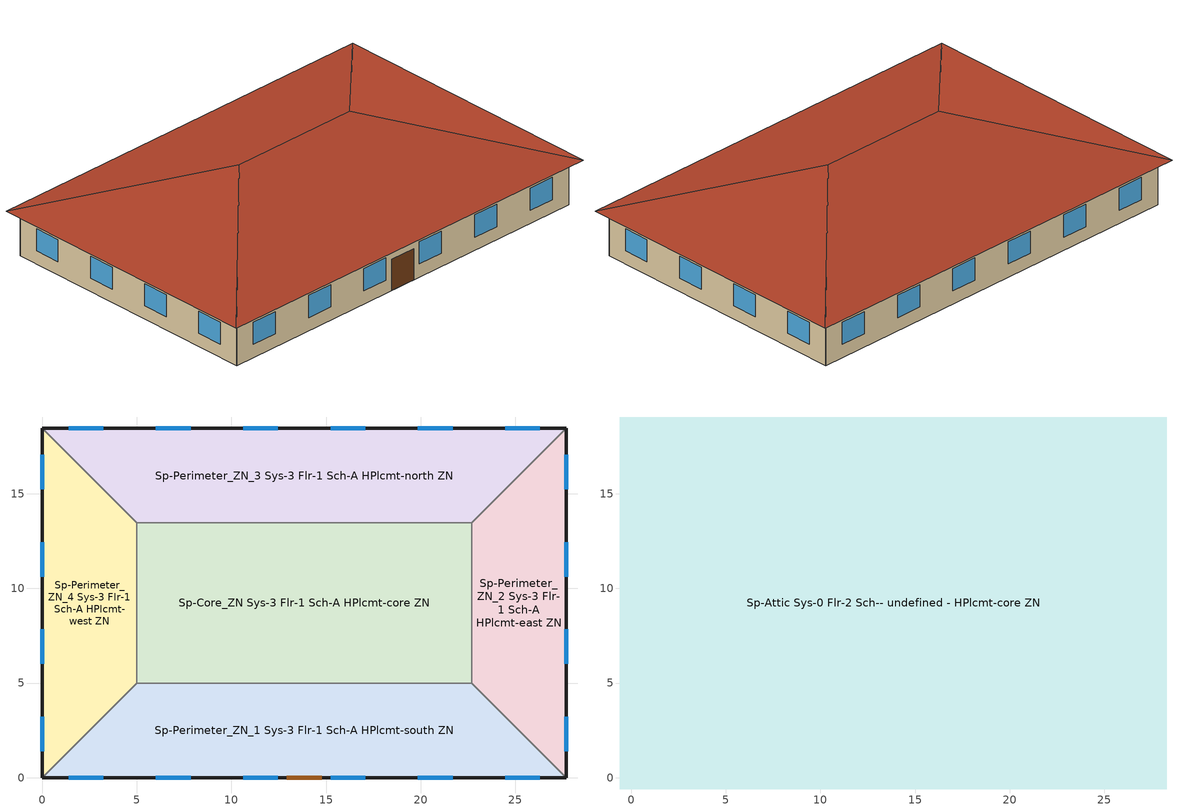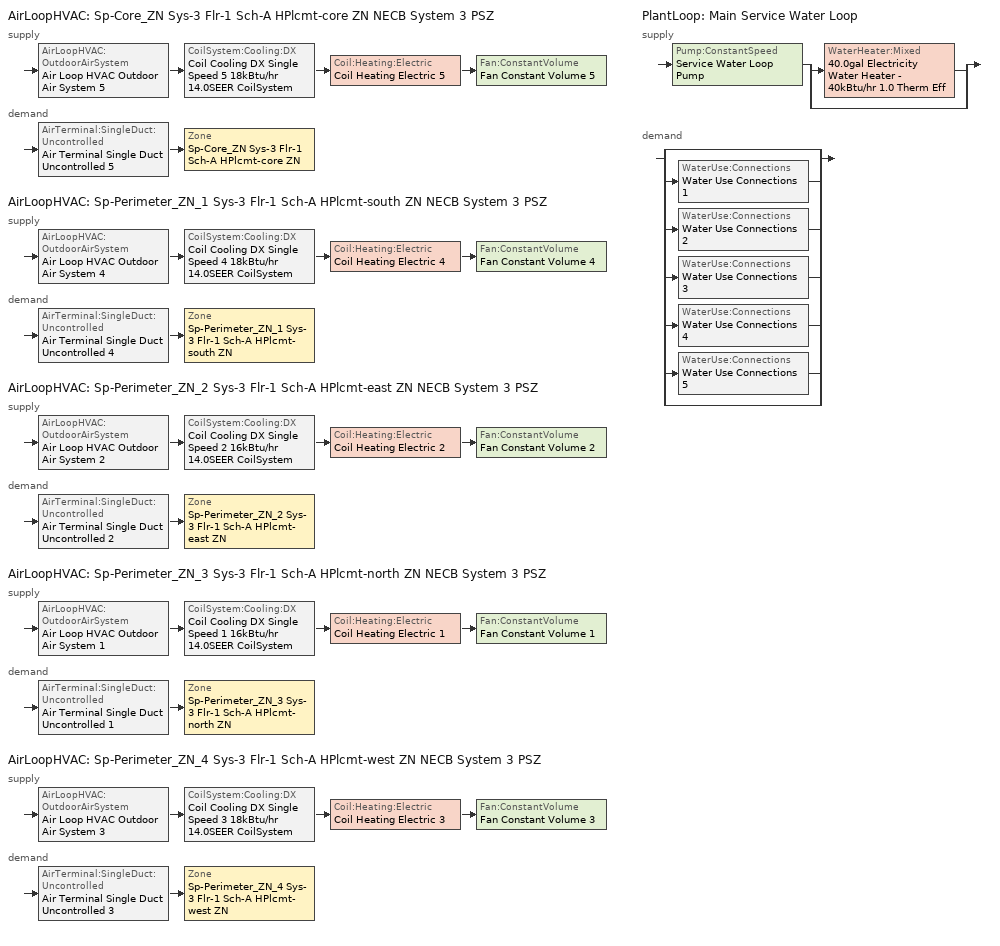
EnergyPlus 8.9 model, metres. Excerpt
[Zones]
Sp-Core_ZN Sys-3 Flr-1 Sch-A HPlcmt-core ZN
 floor ground (Customized opaque construction {b9534c75-83a2-49ba-a1ec-045d4c51790d} to conductance of 0.757): 22.69,13.46 22.69,5 5,5 5,13.46 z0
 wall to Sp-Perimeter_ZN_2 Sys-3 Flr-1 Sch-A HPlcmt-east ZN (Typical Interior Wall): 22.69,5 22.69,13.46 z0:3.05
 wall to Sp-Perimeter_ZN_3 Sys-3 Flr-1 Sch-A HPlcmt-north ZN (Typical Interior Wall): 22.69,13.46 5,13.46 z0:3.05
 wall to Sp-Perimeter_ZN_1 Sys-3 Flr-1 Sch-A HPlcmt-south ZN (Typical Interior Wall): 5,5 22.69,5 z0:3.05
 wall to Sp-Perimeter_ZN_4 Sys-3 Flr-1 Sch-A HPlcmt-west ZN (Typical Interior Wall): 5,13.46 5,5 z0:3.05
Sp-Perimeter_ZN_1 Sys-3 Flr-1 Sch-A HPlcmt-south ZN
 floor ground (Customized opaque construction {b9534c75-83a2-49ba-a1ec-045d4c51790d} to conductance of 0.757): 22.69,5 27.69,0 0,0 5,5 z0
 wall outside (Customized opaque construction {e63dbbe2-f168-462e-b5af-534409a8dc6b} to conductance of 0.247): 0,0 27.69,0 z0:3.05
 wall to Sp-Perimeter_ZN_2 Sys-3 Flr-1 Sch-A HPlcmt-east ZN (Typical Interior Wall): 27.69,0 22.69,5 z0:3.05
 wall to Sp-Perimeter_ZN_4 Sys-3 Flr-1 Sch-A HPlcmt-west ZN (Typical Interior Wall): 5,5 0,0 z0:3.05
 window (Customized Fenestration: cond=0.220 tvis=0.220 tsol=0.232): 1.39,0 3.22,0 / 6.01,0 7.84,0 / 10.62,0 12.45,0 / 15.24,0 17.07,0 / 19.85,0 21.68,0 / 24.47,0 26.3,0 z0.9:2.42
 door (Customized opaque construction {848cd32a-0283-4472-9a07-831ede6c30bd} to conductance of 2.2): 12.93,0 14.76,0 z0:2.13
Sp-Perimeter_ZN_2 Sys-3 Flr-1 Sch-A HPlcmt-east ZN
 floor ground (Customized opaque construction {b9534c75-83a2-49ba-a1ec-045d4c51790d} to conductance of 0.757): 27.69,18.46 27.69,0 22.69,5 22.69,13.46 z0
 wall outside (Customized opaque construction {e63dbbe2-f168-462e-b5af-534409a8dc6b} to conductance of 0.247): 27.69,0 27.69,18.46 z0:3.05
 wall to Sp-Perimeter_ZN_3 Sys-3 Flr-1 Sch-A HPlcmt-north ZN (Typical Interior Wall): 27.69,18.46 22.69,13.46 z0:3.05
 window (Customized Fenestration: cond=0.220 tvis=0.220 tsol=0.232): 27.69,1.39 27.69,3.22 / 27.69,6.01 27.69,7.84 / 27.69,10.62 27.69,12.45 / 27.69,15.24 27.69,17.07 z0.9:2.42
Sp-Perimeter_ZN_3 Sys-3 Flr-1 Sch-A HPlcmt-north ZN
 floor ground (Customized opaque construction {b9534c75-83a2-49ba-a1ec-045d4c51790d} to conductance of 0.757): 27.69,18.46 22.69,13.46 5,13.46 0,18.46 z0
 wall outside (Customized opaque construction {e63dbbe2-f168-462e-b5af-534409a8dc6b} to conductance of 0.247): 27.69,18.46 0,18.46 z0:3.05
 wall to Sp-Perimeter_ZN_4 Sys-3 Flr-1 Sch-A HPlcmt-west ZN (Typical Interior Wall): 0,18.46 5,13.46 z0:3.05
 window (Customized Fenestration: cond=0.220 tvis=0.220 tsol=0.232): 26.3,18.46 24.47,18.46 / 21.68,18.46 19.85,18.46 / 17.07,18.46 15.24,18.46 / 12.45,18.46 10.62,18.46 / 7.84,18.46 6.01,18.46 / 3.22,18.46 1.39,18.46 z0.9:2.42
Sp-Perimeter_ZN_4 Sys-3 Flr-1 Sch-A HPlcmt-west ZN
 floor ground (Customized opaque construction {b9534c75-83a2-49ba-a1ec-045d4c51790d} to conductance of 0.757): 0,18.46 5,13.46 5,5 0,0 z0
 wall outside (Customized opaque construction {e63dbbe2-f168-462e-b5af-534409a8dc6b} to conductance of 0.247): 0,18.46 0,0 z0:3.05
 window (Customized Fenestration: cond=0.220 tvis=0.220 tsol=0.232): 0,17.07 0,15.24 / 0,12.45 0,10.62 / 0,7.84 0,6.01 / 0,3.22 0,1.39 z0.9:2.42
Sp-Attic Sys-0 Flr-2 Sch-- undefined - HPlcmt-core ZN
 floor outside (Customized opaque construction {05d74124-0039-4e4f-9fc7-7fa83a556a7b} to conductance of 0.183): 28.29,19.06 28.29,-0.6 27.69,0 27.69,18.46 z3.05; 28.29,19.06 27.69,18.46 0,18.46 -0.6,19.06 z3.05; 27.69,0 28.29,-0.6 -0.6,-0.6 0,0 z3.05; -0.6,19.06 0,18.46 0,0 -0.6,-0.6 z3.05
 floor to Sp-Core_ZN Sys-3 Flr-1 Sch-A HPlcmt-core ZN (Typical Interior Floor): 22.69,13.46 22.69,5 5,5 5,13.46 z3.05
 floor to Sp-Perimeter_ZN_2 Sys-3 Flr-1 Sch-A HPlcmt-east ZN (Typical Interior Floor): 27.69,18.46 27.69,0 22.69,5 22.69,13.46 z3.05
 floor to Sp-Perimeter_ZN_3 Sys-3 Flr-1 Sch-A HPlcmt-north ZN (Typical Interior Floor): 27.69,18.46 22.69,13.46 5,13.46 0,18.46 z3.05
 floor to Sp-Perimeter_ZN_1 Sys-3 Flr-1 Sch-A HPlcmt-south ZN (Typical Interior Floor): 22.69,5 27.69,0 0,0 5,5 z3.05
 floor to Sp-Perimeter_ZN_4 Sys-3 Flr-1 Sch-A HPlcmt-west ZN (Typical Interior Floor): 0,18.46 5,13.46 5,5 0,0 z3.05
 roof outside (Customized opaque construction {7982f504-0ead-4e2c-9eda-db4f43ed334e} to conductance of 0.183): 18.46,9.23,6.33 28.29,-0.6,3.05 28.29,19.06,3.05; 18.46,9.23,6.33 28.29,19.06,3.05 -0.6,19.06,3.05 9.23,9.23,6.33; 9.23,9.23,6.33 -0.6,-0.6,3.05 28.29,-0.6,3.05 18.46,9.23,6.33; 9.23,9.23,6.33 -0.6,19.06,3.05 -0.6,-0.6,3.05
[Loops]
AirLoopHVAC 'Sp-Core_ZN Sys-3 Flr-1 Sch-A HPlcmt-core ZN NECB System 3 PSZ'
 supply: AirLoopHVAC:OutdoorAirSystem 'Air Loop HVAC Outdoor Air System 5' > CoilSystem:Cooling:DX 'Coil Cooling DX Single Speed 5 18kBtu/hr 14.0SEER CoilSystem' > Coil:Heating:Electric 'Coil Heating Electric 5' > Fan:ConstantVolume 'Fan Constant Volume 5'
 demand: AirTerminal:SingleDuct:Uncontrolled 'Air Terminal Single Duct Uncontrolled 5' > Zone 'Sp-Core_ZN Sys-3 Flr-1 Sch-A HPlcmt-core ZN'
AirLoopHVAC 'Sp-Perimeter_ZN_1 Sys-3 Flr-1 Sch-A HPlcmt-south ZN NECB System 3 PSZ'
 supply: AirLoopHVAC:OutdoorAirSystem 'Air Loop HVAC Outdoor Air System 4' > CoilSystem:Cooling:DX 'Coil Cooling DX Single Speed 4 18kBtu/hr 14.0SEER CoilSystem' > Coil:Heating:Electric 'Coil Heating Electric 4' > Fan:ConstantVolume 'Fan Constant Volume 4'
 demand: AirTerminal:SingleDuct:Uncontrolled 'Air Terminal Single Duct Uncontrolled 4' > Zone 'Sp-Perimeter_ZN_1 Sys-3 Flr-1 Sch-A HPlcmt-south ZN'
AirLoopHVAC 'Sp-Perimeter_ZN_2 Sys-3 Flr-1 Sch-A HPlcmt-east ZN NECB System 3 PSZ'
 supply: AirLoopHVAC:OutdoorAirSystem 'Air Loop HVAC Outdoor Air System 2' > CoilSystem:Cooling:DX 'Coil Cooling DX Single Speed 2 16kBtu/hr 14.0SEER CoilSystem' > Coil:Heating:Electric 'Coil Heating Electric 2' > Fan:ConstantVolume 'Fan Constant Volume 2'
 demand: AirTerminal:SingleDuct:Uncontrolled 'Air Terminal Single Duct Uncontrolled 2' > Zone 'Sp-Perimeter_ZN_2 Sys-3 Flr-1 Sch-A HPlcmt-east ZN'
AirLoopHVAC 'Sp-Perimeter_ZN_3 Sys-3 Flr-1 Sch-A HPlcmt-north ZN NECB System 3 PSZ'
 supply: AirLoopHVAC:OutdoorAirSystem 'Air Loop HVAC Outdoor Air System 1' > CoilSystem:Cooling:DX 'Coil Cooling DX Single Speed 1 16kBtu/hr 14.0SEER CoilSystem' > Coil:Heating:Electric 'Coil Heating Electric 1' > Fan:ConstantVolume 'Fan Constant Volume 1'
 demand: AirTerminal:SingleDuct:Uncontrolled 'Air Terminal Single Duct Uncontrolled 1' > Zone 'Sp-Perimeter_ZN_3 Sys-3 Flr-1 Sch-A HPlcmt-north ZN'
AirLoopHVAC 'Sp-Perimeter_ZN_4 Sys-3 Flr-1 Sch-A HPlcmt-west ZN NECB System 3 PSZ'
 supply: AirLoopHVAC:OutdoorAirSystem 'Air Loop HVAC Outdoor Air System 3' > CoilSystem:Cooling:DX 'Coil Cooling DX Single Speed 3 18kBtu/hr 14.0SEER CoilSystem' > Coil:Heating:Electric 'Coil Heating Electric 3' > Fan:ConstantVolume 'Fan Constant Volume 3'
 demand: AirTerminal:SingleDuct:Uncontrolled 'Air Terminal Single Duct Uncontrolled 3' > Zone 'Sp-Perimeter_ZN_4 Sys-3 Flr-1 Sch-A HPlcmt-west ZN'
PlantLoop 'Main Service Water Loop'
 supply: Pump:ConstantSpeed 'Service Water Loop Pump' > split
  | WaterHeater:Mixed '40.0gal Electricity Water Heater - 40kBtu/hr 1.0 Therm Eff'
  | bypass
 demand: split
  | bypass
  | WaterUse:Connections 'Water Use Connections 1'
  | WaterUse:Connections 'Water Use Connections 2'
  | WaterUse:Connections 'Water Use Connections 3'
  | WaterUse:Connections 'Water Use Connections 4'
  | WaterUse:Connections 'Water Use Connections 5'
  | bypass
[Building]
NECB 2011-SmallOffice-NECB HDD Method-CAN_PQ_Montreal.Intl.AP.716270_CWEC.epw created: 2017-06-30 17:01:27 +0000: North Axis {deg}=0; Terrain=City; Loads Convergence Tolerance Value=0.04; Temperature Convergence Tolerance Value {deltaC}=0.2; Solar Distribution=FullInteriorAndExterior; Maximum Number of Warmup Days=25; Minimum Number of Warmup Days=6
[Site:Location]
Montreal-Trudeau Intl AP: Latitude {deg}=45.471; Longitude {deg}=-73.741; Time Zone {hr}=-5; Elevation {m}=36
[SizingPeriod:DesignDay] Day of Month=21; Dry-Bulb Temperature Range Modifier Type=DefaultMultipliers; Humidity Condition Type=Wetbulb; Barometric Pressure {Pa}=100893; Rain Indicator=No; Snow Indicator=No; Daylight Saving Time Indicator=No
Name | Month | Day Type | Maximum Dry-Bulb Temperature {C} | Daily Dry-Bulb Temperature Range {deltaC} | Wetbulb or DewPoint at Maximum Dry-Bulb {C} | Wind Speed {m/s} | Wind Direction {deg} | Solar Model Indicator | ASHRAE Clear Sky Optical Depth for Beam Irradiance (taub) | ASHRAE Clear Sky Optical Depth for Diffuse Irradiance (taud) | Sky Clearness
Montreal Int'l Ann Clg .4% Condns DB=>MWB | 7 | SummerDesignDay | 30 | 9.3 | 22.1 | 4.9 | 220 | ASHRAETau | 0.465 | 1.966
Montreal Int'l Ann Clg .4% Condns WB=>MDB | 7 | SummerDesignDay | 28.1 | 9.3 | 23.2 | 4.9 | 220 | ASHRAETau | 0.465 | 1.966
Montreal Int'l Ann Htg 99.6% Condns DB | 1 | WinterDesignDay | -23.7 | 0 | -23.7 | 3.9 | 260 | ASHRAEClearSky |  |  | 0
[Site:GroundTemperature:BuildingSurface]
19.527, 19.502, 19.536, 19.598, 20.002, 21.64, 22.225, 22.375, 21.449, 20.121, 19.802, 19.633
[Site:WaterMainsTemperature]
Calculation Method=Correlation; Annual Average Outdoor Air Temperature {C}=6.25; Maximum Difference In Monthly Average Outdoor Air Temperatures {deltaC}=30.2
[Material] Thermal Absorptance=0.9
Name | Roughness | Thickness {m} | Conductivity {W/m-K} | Density {kg/m3} | Specific Heat {J/kg-K} | Solar Absorptance | Visible Absorptance
1/2IN Gypsum 1 | Smooth | 0.0127 | 0.16 | 784.9 | 830 | 0.4 | 0.4
100mm Normalweight concrete floor | MediumSmooth | 0.1016 | 2.31 | 2322 | 832 | 0.7 | 0.7
1IN Stucco 1 | Smooth | 0.0253 | 0.6918 | 1858 | 837 | 0.7 | 0.92
4 in. Normalweight Concrete Floor 1 | MediumRough | 0.1016 | 2.31 | 2322 | 832 | 0.7 | 0.7
6 in. Normalweight Concrete Floor 1 | MediumRough | 0.1524 | 2.31 | 2322 | 832 | 0.7 | 0.7
8IN CONCRETE HW RefBldg 1 | Rough | 0.2032 | 1.311 | 2240 | 836.8 | 0.7 | 0.7
F08 Metal surface 1; Metal Roof Surface 1 | Smooth | 0.0008 | 45.28 | 7824 | 500 | 0.7 | 0.7
G01 13mm gypsum board | Smooth | 0.0127 | 0.16 | 800 | 1090 | 0.7 | 0.5
[Material:NoMass] Thermal Absorptance=0.9; Solar Absorptance=0.7
Name | Roughness | Thermal Resistance {m2-K/W} | Visible Absorptance
CP02 CARPET PAD | VeryRough | 0.21648 | 0.8
Typical Carpet Pad 1 | Smooth | 0.21648 | 0.8
Typical Carpet Pad 2 | Smooth | 1.25503 | 0.8
Typical Insulation R-0.58 1 | Smooth | 0.454528 | 0.7
Typical Insulation R-10.11 1 | Smooth | 3.77764 | 0.7
Typical Insulation R-13.06 1 | Smooth | 5.20402 | 0.7
Typical Insulation R-19.63 1 | Smooth | 5.46446 | 0.7
[WindowMaterial:SimpleGlazingSystem]
Customized Fenestration:: cond=0.220 tvis=0.220 tsol=0.232: U-Factor {W/m2-K}=2.2; Solar Heat Gain Coefficient=0.6; Visible Transmittance=0.21
[Construction]
Customized Fenestration: cond=0.220 tvis=0.220 tsol=0.232: Customized Fenestration:: cond=0.220 tvis=0.220 tsol=0.232
Customized opaque construction {05d74124-0039-4e4f-9fc7-7fa83a556a7b} to conductance of 0.183: Typical Insulation R-13.06 1, 4 in. Normalweight Concrete Floor 1, Typical Carpet Pad 1
Customized opaque construction {7982f504-0ead-4e2c-9eda-db4f43ed334e} to conductance of 0.183: Metal Roof Surface 1, Typical Insulation R-19.63 1
Customized opaque construction {848cd32a-0283-4472-9a07-831ede6c30bd} to conductance of 2.2: F08 Metal surface 1, Typical Insulation R-0.58 1
Customized opaque construction {b9534c75-83a2-49ba-a1ec-045d4c51790d} to conductance of 0.757: 6 in. Normalweight Concrete Floor 1, Typical Carpet Pad 2
Customized opaque construction {e63dbbe2-f168-462e-b5af-534409a8dc6b} to conductance of 0.247: 1IN Stucco 1, 8IN CONCRETE HW RefBldg 1, Typical Insulation R-10.11 1, 1/2IN Gypsum 1
Typical Interior Floor: 100mm Normalweight concrete floor, CP02 CARPET PAD
Typical Interior Wall: G01 13mm gypsum board, G01 13mm gypsum board
[Zone]
Name | Part of Total Floor Area
Sp-Attic Sys-0 Flr-2 Sch-- undefined - HPlcmt-core ZN | No
Sp-Core_ZN Sys-3 Flr-1 Sch-A HPlcmt-core ZN; Sp-Perimeter_ZN_1 Sys-3 Flr-1 Sch-A HPlcmt-south ZN; Sp-Perimeter_ZN_2 Sys-3 Flr-1 Sch-A HPlcmt-east ZN; Sp-Perimeter_ZN_3 Sys-3 Flr-1 Sch-A HPlcmt-north ZN; Sp-Perimeter_ZN_4 Sys-3 Flr-1 Sch-A HPlcmt-west ZN | Yes
[ZoneInfiltration:DesignFlowRate] Schedule=Always On Discrete; Design Flow Rate Calculation Method=Flow/ExteriorArea; Constant Term Coefficient=0; Temperature Term Coefficient=0; Velocity Term Coefficient=0.224; Velocity Squared Term Coefficient=0
Name | Zone or ZoneList | Flow per Exterior Surface Area {m3/s-m2}
Attic Infiltration | Sp-Attic Sys-0 Flr-2 Sch-- undefined - HPlcmt-core ZN | 0.000228332
Perimeter_ZN_1 Infiltration | Sp-Perimeter_ZN_1 Sys-3 Flr-1 Sch-A HPlcmt-south ZN | 0.00025
Perimeter_ZN_2 Infiltration | Sp-Perimeter_ZN_2 Sys-3 Flr-1 Sch-A HPlcmt-east ZN | 0.00025
Perimeter_ZN_3 Infiltration | Sp-Perimeter_ZN_3 Sys-3 Flr-1 Sch-A HPlcmt-north ZN | 0.00025
Perimeter_ZN_4 Infiltration | Sp-Perimeter_ZN_4 Sys-3 Flr-1 Sch-A HPlcmt-west ZN | 0.00025
[DesignSpecification:OutdoorAir]
Space Function Office - enclosed Ventilation: Outdoor Air Method=Sum; Outdoor Air Flow per Person {m3/s-person}=0; Outdoor Air Flow per Zone Floor Area {m3/s-m2}=0.0004318; Outdoor Air Flow per Zone {m3/s}=0; Outdoor Air Flow Air Changes per Hour {1/hr}=0
[DesignSpecification:ZoneAirDistribution] Zone Air Distribution Effectiveness in Cooling Mode=1; Zone Air Distribution Effectiveness in Heating Mode=1
Sp-Core_ZN Sys-3 Flr-1 Sch-A HPlcmt-core ZN Design Spec Zone Air Dist; Sp-Perimeter_ZN_1 Sys-3 Flr-1 Sch-A HPlcmt-south ZN Design Spec Zone Air Dist; Sp-Perimeter_ZN_2 Sys-3 Flr-1 Sch-A HPlcmt-east ZN Design Spec Zone Air Dist; Sp-Perimeter_ZN_3 Sys-3 Flr-1 Sch-A HPlcmt-north ZN Design Spec Zone Air Dist; Sp-Perimeter_ZN_4 Sys-3 Flr-1 Sch-A HPlcmt-west ZN Design Spec Zone Air Dist
[Sizing:Zone] Zone Cooling Design Supply Air Temperature Input Method=SupplyAirTemperature; Zone Cooling Design Supply Air Temperature {C}=13; Zone Cooling Design Supply Air Temperature Difference {deltaC}=11.11; Zone Heating Design Supply Air Temperature Input Method=SupplyAirTemperature; Zone Heating Design Supply Air Temperature {C}=43; Zone Heating Design Supply Air Temperature Difference {deltaC}=11.11; Zone Cooling Design Supply Air Humidity Ratio {kgWater/kgDryAir}=0.0085; Zone Heating Design Supply Air Humidity Ratio {kgWater/kgDryAir}=0.008; Design Specification Outdoor Air Object=Space Function Office - enclosed Ventilation; Zone Heating Sizing Factor=1.3; Zone Cooling Sizing Factor=1.1; Cooling Design Air Flow Method=DesignDay; Cooling Design Air Flow Rate {m3/s}=0; Cooling Minimum Air Flow per Zone Floor Area {m3/s-m2}=0.000762; Cooling Minimum Air Flow {m3/s}=0; Cooling Minimum Air Flow Fraction=0; Heating Design Air Flow Method=DesignDay; Heating Design Air Flow Rate {m3/s}=0; Heating Maximum Air Flow per Zone Floor Area {m3/s-m2}=0.002032; Heating Maximum Air Flow {m3/s}=0.141576; Heating Maximum Air Flow Fraction=0.3; Account for Dedicated Outdoor Air System=No
Name | Design Specification Zone Air Distribution Object
Sp-Core_ZN Sys-3 Flr-1 Sch-A HPlcmt-core ZN | Sp-Core_ZN Sys-3 Flr-1 Sch-A HPlcmt-core ZN Design Spec Zone Air Dist
Sp-Perimeter_ZN_1 Sys-3 Flr-1 Sch-A HPlcmt-south ZN | Sp-Perimeter_ZN_1 Sys-3 Flr-1 Sch-A HPlcmt-south ZN Design Spec Zone Air Dist
Sp-Perimeter_ZN_2 Sys-3 Flr-1 Sch-A HPlcmt-east ZN | Sp-Perimeter_ZN_2 Sys-3 Flr-1 Sch-A HPlcmt-east ZN Design Spec Zone Air Dist
Sp-Perimeter_ZN_3 Sys-3 Flr-1 Sch-A HPlcmt-north ZN | Sp-Perimeter_ZN_3 Sys-3 Flr-1 Sch-A HPlcmt-north ZN Design Spec Zone Air Dist
Sp-Perimeter_ZN_4 Sys-3 Flr-1 Sch-A HPlcmt-west ZN | Sp-Perimeter_ZN_4 Sys-3 Flr-1 Sch-A HPlcmt-west ZN Design Spec Zone Air Dist
[Sizing:System] Type of Load to Size On=Sensible; Design Outdoor Air Flow Rate {m3/s}=Autosize; Central Heating Maximum System Air Flow Ratio=1; Preheat Design Temperature {C}=7; Preheat Design Humidity Ratio {kgWater/kgDryAir}=0.008; Precool Design Temperature {C}=13; Precool Design Humidity Ratio {kgWater/kgDryAir}=0.008; Central Cooling Design Supply Air Temperature {C}=13; Central Heating Design Supply Air Temperature {C}=43; Type of Zone Sum to Use=NonCoincident; 100% Outdoor Air in Cooling=No; 100% Outdoor Air in Heating=No; Central Cooling Design Supply Air Humidity Ratio {kgWater/kgDryAir}=0.0085; Central Heating Design Supply Air Humidity Ratio {kgWater/kgDryAir}=0.008; Cooling Supply Air Flow Rate Method=DesignDay; Cooling Supply Air Flow Rate {m3/s}=0; Cooling Supply Air Flow Rate Per Floor Area {m3/s-m2}=0.00996765; Cooling Fraction of Autosized Cooling Supply Air Flow Rate=1; Cooling Supply Air Flow Rate Per Unit Cooling Capacity {m3/s-W}=3.94755e-05; Heating Supply Air Flow Rate Method=DesignDay; Heating Supply Air Flow Rate {m3/s}=0; Heating Supply Air Flow Rate Per Floor Area {m3/s-m2}=0.00996765; Heating Fraction of Autosized Heating Supply Air Flow Rate=1; Heating Fraction of Autosized Cooling Supply Air Flow Rate=1; Heating Supply Air Flow Rate Per Unit Heating Capacity {m3/s-W}=3.15882e-05; System Outdoor Air Method=ZoneSum; Zone Maximum Outdoor Air Fraction=1; Cooling Design Capacity Method=CoolingDesignCapacity; Cooling Design Capacity {W}=Autosize; Cooling Design Capacity Per Floor Area {W/m2}=234.7; Fraction of Autosized Cooling Design Capacity=1; Heating Design Capacity Method=HeatingDesignCapacity; Heating Design Capacity {W}=Autosize; Heating Design Capacity Per Floor Area {W/m2}=157; Fraction of Autosized Heating Design Capacity=1; Central Cooling Capacity Control Method=OnOff
Sp-Core_ZN Sys-3 Flr-1 Sch-A HPlcmt-core ZN NECB System 3 PSZ; Sp-Perimeter_ZN_1 Sys-3 Flr-1 Sch-A HPlcmt-south ZN NECB System 3 PSZ; Sp-Perimeter_ZN_2 Sys-3 Flr-1 Sch-A HPlcmt-east ZN NECB System 3 PSZ; Sp-Perimeter_ZN_3 Sys-3 Flr-1 Sch-A HPlcmt-north ZN NECB System 3 PSZ; Sp-Perimeter_ZN_4 Sys-3 Flr-1 Sch-A HPlcmt-west ZN NECB System 3 PSZ
[Sizing:Plant]
Main Service Water Loop: Loop Type=Heating; Design Loop Exit Temperature {C}=60; Loop Design Temperature Difference {deltaC}=5; Sizing Option=NonCoincident; Zone Timesteps in Averaging Window=1; Coincident Sizing Factor Mode=None
[ZoneControl:Thermostat]
Name | Zone or ZoneList | Control Type Schedule | Control 1
Sp-Core_ZN Sys-3 Flr-1 Sch-A HPlcmt-core ZN Thermostat | Sp-Core_ZN Sys-3 Flr-1 Sch-A HPlcmt-core ZN | Sp-Core_ZN Sys-3 Flr-1 Sch-A HPlcmt-core ZN Thermostat Schedule | Space Function Office - enclosed Thermostat 10
Sp-Perimeter_ZN_1 Sys-3 Flr-1 Sch-A HPlcmt-south ZN Thermostat | Sp-Perimeter_ZN_1 Sys-3 Flr-1 Sch-A HPlcmt-south ZN | Sp-Perimeter_ZN_1 Sys-3 Flr-1 Sch-A HPlcmt-south ZN Thermostat Schedule | Space Function Office - enclosed Thermostat 9
Sp-Perimeter_ZN_2 Sys-3 Flr-1 Sch-A HPlcmt-east ZN Thermostat | Sp-Perimeter_ZN_2 Sys-3 Flr-1 Sch-A HPlcmt-east ZN | Sp-Perimeter_ZN_2 Sys-3 Flr-1 Sch-A HPlcmt-east ZN Thermostat Schedule | Space Function Office - enclosed Thermostat 7
Sp-Perimeter_ZN_3 Sys-3 Flr-1 Sch-A HPlcmt-north ZN Thermostat | Sp-Perimeter_ZN_3 Sys-3 Flr-1 Sch-A HPlcmt-north ZN | Sp-Perimeter_ZN_3 Sys-3 Flr-1 Sch-A HPlcmt-north ZN Thermostat Schedule | Space Function Office - enclosed Thermostat 6
Sp-Perimeter_ZN_4 Sys-3 Flr-1 Sch-A HPlcmt-west ZN Thermostat | Sp-Perimeter_ZN_4 Sys-3 Flr-1 Sch-A HPlcmt-west ZN | Sp-Perimeter_ZN_4 Sys-3 Flr-1 Sch-A HPlcmt-west ZN Thermostat Schedule | Space Function Office - enclosed Thermostat 8
[ThermostatSetpoint:DualSetpoint] Heating Setpoint Temperature Schedule=NECB-A-Thermostat Setpoint-Heating; Cooling Setpoint Temperature Schedule=NECB-A-Thermostat Setpoint-Cooling
Space Function Office - enclosed Thermostat 10; Space Function Office - enclosed Thermostat 9; Space Function Office - enclosed Thermostat 7; Space Function Office - enclosed Thermostat 6; Space Function Office - enclosed Thermostat 8
[ZoneHVAC:Baseboard:Convective:Electric] Availability Schedule=Always On Discrete; Heating Design Capacity {W}=Autosize; Efficiency=1
Zone HVAC Baseboard Convective Electric 5; Zone HVAC Baseboard Convective Electric 4; Zone HVAC Baseboard Convective Electric 2; Zone HVAC Baseboard Convective Electric 1; Zone HVAC Baseboard Convective Electric 3
[AirTerminal:SingleDuct:Uncontrolled] Availability Schedule=Always On Discrete; Maximum Air Flow Rate {m3/s}=AutoSize
Air Terminal Single Duct Uncontrolled 5; Air Terminal Single Duct Uncontrolled 4; Air Terminal Single Duct Uncontrolled 2; Air Terminal Single Duct Uncontrolled 1; Air Terminal Single Duct Uncontrolled 3
[Zone equipment]
Sp-Core_ZN Sys-3 Flr-1 Sch-A HPlcmt-core ZN: Air Terminal Single Duct Uncontrolled 5, Zone HVAC Baseboard Convective Electric 5
Sp-Perimeter_ZN_1 Sys-3 Flr-1 Sch-A HPlcmt-south ZN: Air Terminal Single Duct Uncontrolled 4, Zone HVAC Baseboard Convective Electric 4
Sp-Perimeter_ZN_2 Sys-3 Flr-1 Sch-A HPlcmt-east ZN: Air Terminal Single Duct Uncontrolled 2, Zone HVAC Baseboard Convective Electric 2
Sp-Perimeter_ZN_3 Sys-3 Flr-1 Sch-A HPlcmt-north ZN: Air Terminal Single Duct Uncontrolled 1, Zone HVAC Baseboard Convective Electric 1
Sp-Perimeter_ZN_4 Sys-3 Flr-1 Sch-A HPlcmt-west ZN: Air Terminal Single Duct Uncontrolled 3, Zone HVAC Baseboard Convective Electric 3
[Fan:ConstantVolume] Availability Schedule=Always On Discrete; Fan Total Efficiency=0.39975; Pressure Rise {Pa}=640; Maximum Flow Rate {m3/s}=AutoSize; Motor Efficiency=0.615; Motor In Airstream Fraction=1
Fan Constant Volume 5; Fan Constant Volume 4; Fan Constant Volume 2; Fan Constant Volume 1; Fan Constant Volume 3
[Coil:Cooling:DX:SingleSpeed] Availability Schedule=Always On Discrete; Gross Rated Total Cooling Capacity {W}=Autosize; Gross Rated Sensible Heat Ratio=Autosize; Gross Rated Cooling COP {W/W}=3.8248; Rated Air Flow Rate {m3/s}=Autosize; Rated Evaporator Fan Power Per Volume Flow Rate {W/(m3/s)}=773.3; Condenser Type=AirCooled; Evaporative Condenser Effectiveness=0; Evaporative Condenser Air Flow Rate {m3/s}=Autosize; Evaporative Condenser Pump Rated Power Consumption {W}=Autosize; Crankcase Heater Capacity {W}=0; Maximum Outdoor Dry-Bulb Temperature for Crankcase Heater Operation {C}=0; Basin Heater Capacity {W/K}=0; Basin Heater Setpoint Temperature {C}=10
Name | Total Cooling Capacity Function of Temperature Curve | Total Cooling Capacity Function of Flow Fraction Curve | Energy Input Ratio Function of Temperature Curve | Energy Input Ratio Function of Flow Fraction Curve | Part Load Fraction Correlation Curve
Coil Cooling DX Single Speed 5 18kBtu/hr 14.0SEER | DXCOOL-NECB2011-REF-CAPFT 4 | DXCOOL-NECB2011-REF-CAPFFLOW 4 | DXCOOL-NECB2011-REF-COOLEIRFT 4 | DXCOOL-NECB2011-REF-COOLEIRFFLOW 4 | DXCOOL-NECB2011-REF-COOLPLFFPLR 4
Coil Cooling DX Single Speed 4 18kBtu/hr 14.0SEER | DXCOOL-NECB2011-REF-CAPFT 3 | DXCOOL-NECB2011-REF-CAPFFLOW 3 | DXCOOL-NECB2011-REF-COOLEIRFT 3 | DXCOOL-NECB2011-REF-COOLEIRFFLOW 3 | DXCOOL-NECB2011-REF-COOLPLFFPLR 3
Coil Cooling DX Single Speed 2 16kBtu/hr 14.0SEER | DXCOOL-NECB2011-REF-CAPFT 1 | DXCOOL-NECB2011-REF-CAPFFLOW 1 | DXCOOL-NECB2011-REF-COOLEIRFT 1 | DXCOOL-NECB2011-REF-COOLEIRFFLOW 1 | DXCOOL-NECB2011-REF-COOLPLFFPLR 1
Coil Cooling DX Single Speed 1 16kBtu/hr 14.0SEER | DXCOOL-NECB2011-REF-CAPFT | DXCOOL-NECB2011-REF-CAPFFLOW | DXCOOL-NECB2011-REF-COOLEIRFT | DXCOOL-NECB2011-REF-COOLEIRFFLOW | DXCOOL-NECB2011-REF-COOLPLFFPLR
Coil Cooling DX Single Speed 3 18kBtu/hr 14.0SEER | DXCOOL-NECB2011-REF-CAPFT 2 | DXCOOL-NECB2011-REF-CAPFFLOW 2 | DXCOOL-NECB2011-REF-COOLEIRFT 2 | DXCOOL-NECB2011-REF-COOLEIRFFLOW 2 | DXCOOL-NECB2011-REF-COOLPLFFPLR 2
[Coil:Heating:Electric] Availability Schedule=Always On Discrete; Efficiency=1; Nominal Capacity {W}=Autosize
Coil Heating Electric 5; Coil Heating Electric 4; Coil Heating Electric 2; Coil Heating Electric 1; Coil Heating Electric 3
[CoilSystem:Cooling:DX] Availability Schedule=Always On Discrete
Name | Cooling Coil
Coil Cooling DX Single Speed 5 18kBtu/hr 14.0SEER CoilSystem | Coil Cooling DX Single Speed 5 18kBtu/hr 14.0SEER
Coil Cooling DX Single Speed 4 18kBtu/hr 14.0SEER CoilSystem | Coil Cooling DX Single Speed 4 18kBtu/hr 14.0SEER
Coil Cooling DX Single Speed 2 16kBtu/hr 14.0SEER CoilSystem | Coil Cooling DX Single Speed 2 16kBtu/hr 14.0SEER
Coil Cooling DX Single Speed 1 16kBtu/hr 14.0SEER CoilSystem | Coil Cooling DX Single Speed 1 16kBtu/hr 14.0SEER
Coil Cooling DX Single Speed 3 18kBtu/hr 14.0SEER CoilSystem | Coil Cooling DX Single Speed 3 18kBtu/hr 14.0SEER
[Controller:OutdoorAir] Minimum Outdoor Air Flow Rate {m3/s}=0; Maximum Outdoor Air Flow Rate {m3/s}=Autosize; Economizer Control Type=NoEconomizer; Economizer Control Action Type=ModulateFlow; Economizer Maximum Limit Dry-Bulb Temperature {C}=28; Economizer Maximum Limit Enthalpy {J/kg}=64000; Economizer Minimum Limit Dry-Bulb Temperature {C}=-100; Lockout Type=NoLockout; Minimum Limit Type=FixedMinimum; Minimum Outdoor Air Schedule=Always On Discrete; High Humidity Control=No; Control High Indoor Humidity Based on Outdoor Humidity Ratio=Yes; Heat Recovery Bypass Control Type=BypassWhenWithinEconomizerLimits
Name | Mechanical Ventilation Controller
Controller Outdoor Air 5 | Controller Mechanical Ventilation 5
Controller Outdoor Air 4 | Controller Mechanical Ventilation 4
Controller Outdoor Air 2 | Controller Mechanical Ventilation 2
Controller Outdoor Air 1 | Controller Mechanical Ventilation 1
Controller Outdoor Air 3 | Controller Mechanical Ventilation 3
[Controller:MechanicalVentilation] Availability Schedule=Always On Discrete; Demand Controlled Ventilation=No; System Outdoor Air Method=ZoneSum; Design Specification Outdoor Air Object Name 1=Space Function Office - enclosed Ventilation
Name | Zone 1 | Design Specification Zone Air Distribution Object Name 1
Controller Mechanical Ventilation 5 | Sp-Core_ZN Sys-3 Flr-1 Sch-A HPlcmt-core ZN | Sp-Core_ZN Sys-3 Flr-1 Sch-A HPlcmt-core ZN Design Spec Zone Air Dist
Controller Mechanical Ventilation 4 | Sp-Perimeter_ZN_1 Sys-3 Flr-1 Sch-A HPlcmt-south ZN | Sp-Perimeter_ZN_1 Sys-3 Flr-1 Sch-A HPlcmt-south ZN Design Spec Zone Air Dist
Controller Mechanical Ventilation 2 | Sp-Perimeter_ZN_2 Sys-3 Flr-1 Sch-A HPlcmt-east ZN | Sp-Perimeter_ZN_2 Sys-3 Flr-1 Sch-A HPlcmt-east ZN Design Spec Zone Air Dist
Controller Mechanical Ventilation 1 | Sp-Perimeter_ZN_3 Sys-3 Flr-1 Sch-A HPlcmt-north ZN | Sp-Perimeter_ZN_3 Sys-3 Flr-1 Sch-A HPlcmt-north ZN Design Spec Zone Air Dist
Controller Mechanical Ventilation 3 | Sp-Perimeter_ZN_4 Sys-3 Flr-1 Sch-A HPlcmt-west ZN | Sp-Perimeter_ZN_4 Sys-3 Flr-1 Sch-A HPlcmt-west ZN Design Spec Zone Air Dist
[AirLoopHVAC] Design Supply Air Flow Rate {m3/s}=AutoSize
Sp-Core_ZN Sys-3 Flr-1 Sch-A HPlcmt-core ZN NECB System 3 PSZ; Sp-Perimeter_ZN_1 Sys-3 Flr-1 Sch-A HPlcmt-south ZN NECB System 3 PSZ; Sp-Perimeter_ZN_2 Sys-3 Flr-1 Sch-A HPlcmt-east ZN NECB System 3 PSZ; Sp-Perimeter_ZN_3 Sys-3 Flr-1 Sch-A HPlcmt-north ZN NECB System 3 PSZ; Sp-Perimeter_ZN_4 Sys-3 Flr-1 Sch-A HPlcmt-west ZN NECB System 3 PSZ
[Pump:ConstantSpeed]
Service Water Loop Pump: Design Flow Rate {m3/s}=Autosize; Design Pump Head {Pa}=0.001; Design Power Consumption {W}=Autosize; Motor Efficiency=0.7; Fraction of Motor Inefficiencies to Fluid Stream=0; Pump Control Type=Intermittent; Design Power Sizing Method=PowerPerFlowPerPressure; Design Electric Power per Unit Flow Rate {W/(m3/s)}=348701.1; Design Shaft Power per Unit Flow Rate per Unit Head {W/((m3/s)-Pa)}=1.28205
[WaterHeater:Mixed]
40.0gal Electricity Water Heater - 40kBtu/hr 1.0 Therm Eff: Tank Volume {m3}=0.151416; Setpoint Temperature Schedule=Service Water Loop Temp - 140F; Deadband Temperature Difference {deltaC}=2; Maximum Temperature Limit {C}=82.2222; Heater Control Type=Cycle; Heater Maximum Capacity {W}=11722.8; Heater Ignition Minimum Flow Rate {m3/s}=0; Heater Ignition Delay {s}=0; Heater Fuel Type=Electricity; Heater Thermal Efficiency=1; Off Cycle Parasitic Fuel Consumption Rate {W}=570.999; Off Cycle Parasitic Fuel Type=Electricity; Off Cycle Parasitic Heat Fraction to Tank=0.8; On Cycle Parasitic Fuel Consumption Rate {W}=570.999; On Cycle Parasitic Fuel Type=Electricity; On Cycle Parasitic Heat Fraction to Tank=0; Ambient Temperature Indicator=Schedule; Ambient Temperature Schedule=Water Heater Ambient Temp Schedule - 70F; Off Cycle Loss Coefficient to Ambient Temperature {W/K}=1.80728; Off Cycle Loss Fraction to Zone=1; On Cycle Loss Coefficient to Ambient Temperature {W/K}=1.80728; On Cycle Loss Fraction to Zone=1; Use Side Effectiveness=1; Source Side Effectiveness=1; Use Side Design Flow Rate {m3/s}=Autosize; Source Side Design Flow Rate {m3/s}=Autosize; Indirect Water Heating Recovery Time {hr}=1.5; Source Side Flow Control Mode=IndirectHeatPrimarySetpoint
[PlantLoop]
Main Service Water Loop: Fluid Type=Water; Plant Equipment Operation Scheme=Main Service Water Loop Operation Schemes; Maximum Loop Temperature {C}=60; Minimum Loop Temperature {C}=10; Maximum Loop Flow Rate {m3/s}=Autosize; Minimum Loop Flow Rate {m3/s}=0; Plant Loop Volume {m3}=Autocalculate; Load Distribution Scheme=Optimal; Plant Loop Demand Calculation Scheme=SingleSetpoint
[PlantEquipmentList]
Main Service Water Loop Heating Equipment List: 40.0gal Electricity Water Heater - 40kBtu/hr 1.0 Therm Eff
[PlantEquipmentOperation:HeatingLoad]
Main Service Water Loop Heating Operation Scheme: Load Range 1 Lower Limit {W}=0; Load Range 1 Upper Limit {W}=1000000000; Range 1 Equipment List=Main Service Water Loop Heating Equipment List
[PlantEquipmentOperationSchemes]
Main Service Water Loop Operation Schemes: Control Scheme 1=Main Service Water Loop Heating Operation Scheme; Control Scheme 1 Schedule=Always On Discrete
[AvailabilityManager:Scheduled] Schedule=Always On Discrete
Sp-Core_ZN Sys-3 Flr-1 Sch-A HPlcmt-core ZN NECB System 3 PSZ Availability Manager; Air Loop HVAC Outdoor Air System 5 Availability Manager; Sp-Perimeter_ZN_1 Sys-3 Flr-1 Sch-A HPlcmt-south ZN NECB System 3 PSZ Availability Manager; Air Loop HVAC Outdoor Air System 4 Availability Manager; Sp-Perimeter_ZN_2 Sys-3 Flr-1 Sch-A HPlcmt-east ZN NECB System 3 PSZ Availability Manager; Air Loop HVAC Outdoor Air System 2 Availability Manager; Sp-Perimeter_ZN_3 Sys-3 Flr-1 Sch-A HPlcmt-north ZN NECB System 3 PSZ Availability Manager; Air Loop HVAC Outdoor Air System 1 Availability Manager; Sp-Perimeter_ZN_4 Sys-3 Flr-1 Sch-A HPlcmt-west ZN NECB System 3 PSZ Availability Manager; Air Loop HVAC Outdoor Air System 3 Availability Manager
[SetpointManager:Scheduled]
Service hot water setpoint manager: Control Variable=Temperature; Schedule=Service Water Loop Temp - 140F
[SetpointManager:SingleZone:Reheat] Control Variable=Temperature; Minimum Supply Air Temperature {C}=13; Maximum Supply Air Temperature {C}=43
Name | Control Zone
Setpoint Manager Single Zone Reheat 5 | Sp-Core_ZN Sys-3 Flr-1 Sch-A HPlcmt-core ZN
Setpoint Manager Single Zone Reheat 4 | Sp-Perimeter_ZN_1 Sys-3 Flr-1 Sch-A HPlcmt-south ZN
Setpoint Manager Single Zone Reheat 2 | Sp-Perimeter_ZN_2 Sys-3 Flr-1 Sch-A HPlcmt-east ZN
Setpoint Manager Single Zone Reheat 1 | Sp-Perimeter_ZN_3 Sys-3 Flr-1 Sch-A HPlcmt-north ZN
Setpoint Manager Single Zone Reheat 3 | Sp-Perimeter_ZN_4 Sys-3 Flr-1 Sch-A HPlcmt-west ZN
[SetpointManager:MixedAir] Control Variable=Temperature
Node 60 OS Default SPM; Node 59 OS Default SPM; Node 58 OS Default SPM; Node 49 OS Default SPM; Node 48 OS Default SPM; Node 47 OS Default SPM; Node 27 OS Default SPM; Node 26 OS Default SPM; Node 25 OS Default SPM; Node 16 OS Default SPM; Node 15 OS Default SPM; Node 14 OS Default SPM; Node 38 OS Default SPM; Node 37 OS Default SPM; Node 36 OS Default SPM
[WaterUse:Equipment] Flow Rate Fraction Schedule=NECB-A-Service Water Heating
Name | Peak Flow Rate {m3/s} | Target Temperature Schedule | Zone | Sensible Fraction Schedule | Latent Fraction Schedule
Core_zn Service Water Use 0.06gal/min | 3.62272e-06 | Schedule Ruleset 5 | Sp-Core_ZN Sys-3 Flr-1 Sch-A HPlcmt-core ZN | Schedule Ruleset 3 | Schedule Ruleset 4
Perimeter_zn_1 Service Water Use 0.04gal/min | 2.74626e-06 | Schedule Ruleset 8 | Sp-Perimeter_ZN_1 Sys-3 Flr-1 Sch-A HPlcmt-south ZN | Schedule Ruleset 6 | Schedule Ruleset 7
Perimeter_zn_2 Service Water Use 0.03gal/min | 1.62912e-06 | Schedule Ruleset 11 | Sp-Perimeter_ZN_2 Sys-3 Flr-1 Sch-A HPlcmt-east ZN | Schedule Ruleset 9 | Schedule Ruleset 10
Perimeter_zn_3 Service Water Use 0.04gal/min | 2.74626e-06 | Schedule Ruleset 14 | Sp-Perimeter_ZN_3 Sys-3 Flr-1 Sch-A HPlcmt-north ZN | Schedule Ruleset 12 | Schedule Ruleset 13
Perimeter_zn_4 Service Water Use 0.03gal/min | 1.62912e-06 | Schedule Ruleset 17 | Sp-Perimeter_ZN_4 Sys-3 Flr-1 Sch-A HPlcmt-west ZN | Schedule Ruleset 15 | Schedule Ruleset 16
[WaterUse:Connections]
Name | Water Use Equipment 1
Water Use Connections 1 | Core_zn Service Water Use 0.06gal/min
Water Use Connections 2 | Perimeter_zn_1 Service Water Use 0.04gal/min
Water Use Connections 3 | Perimeter_zn_2 Service Water Use 0.03gal/min
Water Use Connections 4 | Perimeter_zn_3 Service Water Use 0.04gal/min
Water Use Connections 5 | Perimeter_zn_4 Service Water Use 0.03gal/min
[Schedule:Day:Interval]
NECB-A-Thermostat Setpoint-Heating Sun|Hol Day; NECB-A-Thermostat Setpoint-Heating Sat Day: No, 24:00, 18
NECB-A-Thermostat Setpoint-Heating Default|Wkdy Day; NECB-A-Thermostat Setpoint-Heating Default: No, 06:00, 18, 07:00, 20, 21:00, 22, 24:00, 18
NECB-A-Thermostat Setpoint-Cooling Sun|Hol Day; NECB-A-Thermostat Setpoint-Cooling Sat Day: No, 24:00, 35
NECB-A-Thermostat Setpoint-Cooling Default|Wkdy Day; NECB-A-Thermostat Setpoint-Cooling Default: No, 06:00, 35, 21:00, 24, 24:00, 35
NECB-A-Service Water Heating Default; NECB-A-Service Water Heating Default|Wkdy Day: No, 07:00, 0.05, 08:00, 0.1, 10:00, 0.5, 16:00, 0.9, 17:00, 0.7, 18:00, 0.5, 19:00, 0.3, 22:00, 0.2, 24:00, 0.05
NECB-A-Service Water Heating Sat Day; NECB-A-Service Water Heating Sun|Hol Day; Schedule Day 12; Schedule Day 15; Schedule Day 18; Schedule Day 6; Schedule Day 9: No, 24:00, 0.05
Schedule Day 10; Schedule Day 13; Schedule Day 16; Schedule Day 19; Schedule Day 7; Service Water Loop Temp - 140F Default: No, 24:00, 60
Schedule Day 11; Schedule Day 14; Schedule Day 17; Schedule Day 5; Schedule Day 8: No, 24:00, 0.2
Water Heater Ambient Temp Schedule - 70F Default: No, 24:00, 21.1111
[Schedule:Week:Daily]
Schedule:Week:Daily {5bb157ef-ccfe-4b82-a29d-4a9b1a422ab4}: NECB-A-Thermostat Setpoint-Heating Sun|Hol Day, NECB-A-Thermostat Setpoint-Heating Default|Wkdy Day, NECB-A-Thermostat Setpoint-Heating Default|Wkdy Day, NECB-A-Thermostat Setpoint-Heating Default|Wkdy Day, NECB-A-Thermostat Setpoint-Heating Default|Wkdy Day, NECB-A-Thermostat Setpoint-Heating Default|Wkdy Day, NECB-A-Thermostat Setpoint-Heating Sat Day, NECB-A-Thermostat Setpoint-Heating Default, NECB-A-Thermostat Setpoint-Heating Default, NECB-A-Thermostat Setpoint-Heating Default, NECB-A-Thermostat Setpoint-Heating Default, NECB-A-Thermostat Setpoint-Heating Default
Schedule:Week:Daily {430d409f-1389-498e-a51c-56b61e4e105a}: NECB-A-Thermostat Setpoint-Cooling Sun|Hol Day, NECB-A-Thermostat Setpoint-Cooling Default|Wkdy Day, NECB-A-Thermostat Setpoint-Cooling Default|Wkdy Day, NECB-A-Thermostat Setpoint-Cooling Default|Wkdy Day, NECB-A-Thermostat Setpoint-Cooling Default|Wkdy Day, NECB-A-Thermostat Setpoint-Cooling Default|Wkdy Day, NECB-A-Thermostat Setpoint-Cooling Sat Day, NECB-A-Thermostat Setpoint-Cooling Default, NECB-A-Thermostat Setpoint-Cooling Default, NECB-A-Thermostat Setpoint-Cooling Default, NECB-A-Thermostat Setpoint-Cooling Default, NECB-A-Thermostat Setpoint-Cooling Default
Schedule:Week:Daily {87e4cfe2-ab0b-4350-bb1a-38786937ddef}: NECB-A-Service Water Heating Sun|Hol Day, NECB-A-Service Water Heating Default|Wkdy Day, NECB-A-Service Water Heating Default|Wkdy Day, NECB-A-Service Water Heating Default|Wkdy Day, NECB-A-Service Water Heating Default|Wkdy Day, NECB-A-Service Water Heating Default|Wkdy Day, NECB-A-Service Water Heating Sat Day, NECB-A-Service Water Heating Default, NECB-A-Service Water Heating Default, NECB-A-Service Water Heating Default, NECB-A-Service Water Heating Default, NECB-A-Service Water Heating Default
Schedule:Week:Daily {cb1e748f-2d48-4727-90f3-3cb8fb80291c}: Schedule Day 12, Schedule Day 12, Schedule Day 12, Schedule Day 12, Schedule Day 12, Schedule Day 12, Schedule Day 12, Schedule Day 12, Schedule Day 12, Schedule Day 12, Schedule Day 12, Schedule Day 12
Schedule:Week:Daily {6ffaa9f9-32d2-40f7-ad51-10b3b2fc18e7}: Schedule Day 13, Schedule Day 13, Schedule Day 13, Schedule Day 13, Schedule Day 13, Schedule Day 13, Schedule Day 13, Schedule Day 13, Schedule Day 13, Schedule Day 13, Schedule Day 13, Schedule Day 13
Schedule:Week:Daily {04e82953-d1a0-47bb-8a33-3943926900da}: Schedule Day 14, Schedule Day 14, Schedule Day 14, Schedule Day 14, Schedule Day 14, Schedule Day 14, Schedule Day 14, Schedule Day 14, Schedule Day 14, Schedule Day 14, Schedule Day 14, Schedule Day 14
Schedule:Week:Daily {71ed41af-d9ef-454a-be8d-fbe0519ce864}: Schedule Day 15, Schedule Day 15, Schedule Day 15, Schedule Day 15, Schedule Day 15, Schedule Day 15, Schedule Day 15, Schedule Day 15, Schedule Day 15, Schedule Day 15, Schedule Day 15, Schedule Day 15
Schedule:Week:Daily {32e0e087-bea4-4015-841f-6a39731bb4cf}: Schedule Day 16, Schedule Day 16, Schedule Day 16, Schedule Day 16, Schedule Day 16, Schedule Day 16, Schedule Day 16, Schedule Day 16, Schedule Day 16, Schedule Day 16, Schedule Day 16, Schedule Day 16
Schedule:Week:Daily {ada7cf08-afae-49bf-87ad-db958004c898}: Schedule Day 17, Schedule Day 17, Schedule Day 17, Schedule Day 17, Schedule Day 17, Schedule Day 17, Schedule Day 17, Schedule Day 17, Schedule Day 17, Schedule Day 17, Schedule Day 17, Schedule Day 17
Schedule:Week:Daily {912c5529-0d0b-4e55-85e2-59821214b9c8}: Schedule Day 18, Schedule Day 18, Schedule Day 18, Schedule Day 18, Schedule Day 18, Schedule Day 18, Schedule Day 18, Schedule Day 18, Schedule Day 18, Schedule Day 18, Schedule Day 18, Schedule Day 18
Schedule:Week:Daily {c2f7a9b0-2928-4fc8-9760-ada767dff523}: Schedule Day 19, Schedule Day 19, Schedule Day 19, Schedule Day 19, Schedule Day 19, Schedule Day 19, Schedule Day 19, Schedule Day 19, Schedule Day 19, Schedule Day 19, Schedule Day 19, Schedule Day 19
Schedule:Week:Daily {85fa3dd8-ae33-457d-8438-9f8528c01fae}: Schedule Day 5, Schedule Day 5, Schedule Day 5, Schedule Day 5, Schedule Day 5, Schedule Day 5, Schedule Day 5, Schedule Day 5, Schedule Day 5, Schedule Day 5, Schedule Day 5, Schedule Day 5
Schedule:Week:Daily {be6bfd4a-a882-4e3c-9c26-449c8da802b4}: Schedule Day 6, Schedule Day 6, Schedule Day 6, Schedule Day 6, Schedule Day 6, Schedule Day 6, Schedule Day 6, Schedule Day 6, Schedule Day 6, Schedule Day 6, Schedule Day 6, Schedule Day 6
Schedule:Week:Daily {64a2d507-4378-4fbd-b68a-213222fdd250}: Schedule Day 7, Schedule Day 7, Schedule Day 7, Schedule Day 7, Schedule Day 7, Schedule Day 7, Schedule Day 7, Schedule Day 7, Schedule Day 7, Schedule Day 7, Schedule Day 7, Schedule Day 7
Schedule:Week:Daily {860141e9-93e2-415d-b321-c723a2eebd5e}: Schedule Day 8, Schedule Day 8, Schedule Day 8, Schedule Day 8, Schedule Day 8, Schedule Day 8, Schedule Day 8, Schedule Day 8, Schedule Day 8, Schedule Day 8, Schedule Day 8, Schedule Day 8
Schedule:Week:Daily {f7203150-bcd3-4e71-9c63-9841f245dbea}: Schedule Day 9, Schedule Day 9, Schedule Day 9, Schedule Day 9, Schedule Day 9, Schedule Day 9, Schedule Day 9, Schedule Day 9, Schedule Day 9, Schedule Day 9, Schedule Day 9, Schedule Day 9
Schedule:Week:Daily {0dea23d4-129c-4c99-aade-8669ec1045ee}: Schedule Day 10, Schedule Day 10, Schedule Day 10, Schedule Day 10, Schedule Day 10, Schedule Day 10, Schedule Day 10, Schedule Day 10, Schedule Day 10, Schedule Day 10, Schedule Day 10, Schedule Day 10
Schedule:Week:Daily {00b3018a-c904-45e3-8baa-eba6c4e6065e}: Schedule Day 11, Schedule Day 11, Schedule Day 11, Schedule Day 11, Schedule Day 11, Schedule Day 11, Schedule Day 11, Schedule Day 11, Schedule Day 11, Schedule Day 11, Schedule Day 11, Schedule Day 11
Schedule:Week:Daily {b4195d22-7642-416a-9858-8ab04f52e8b1}: Service Water Loop Temp - 140F Default, Service Water Loop Temp - 140F Default, Service Water Loop Temp - 140F Default, Service Water Loop Temp - 140F Default, Service Water Loop Temp - 140F Default, Service Water Loop Temp - 140F Default, Service Water Loop Temp - 140F Default, Service Water Loop Temp - 140F Default, Service Water Loop Temp - 140F Default, Service Water Loop Temp - 140F Default, Service Water Loop Temp - 140F Default, Service Water Loop Temp - 140F Default
Schedule:Week:Daily {6ee20e86-66ef-4d3b-94e0-45a9aa28d31f}: Water Heater Ambient Temp Schedule - 70F Default, Water Heater Ambient Temp Schedule - 70F Default, Water Heater Ambient Temp Schedule - 70F Default, Water Heater Ambient Temp Schedule - 70F Default, Water Heater Ambient Temp Schedule - 70F Default, Water Heater Ambient Temp Schedule - 70F Default, Water Heater Ambient Temp Schedule - 70F Default, Water Heater Ambient Temp Schedule - 70F Default, Water Heater Ambient Temp Schedule - 70F Default, Water Heater Ambient Temp Schedule - 70F Default, Water Heater Ambient Temp Schedule - 70F Default, Water Heater Ambient Temp Schedule - 70F Default
[Schedule:Year]
NECB-A-Thermostat Setpoint-Heating: Schedule:Week:Daily {5bb157ef-ccfe-4b82-a29d-4a9b1a422ab4}, 1, 1, 12, 31
NECB-A-Thermostat Setpoint-Cooling: Schedule:Week:Daily {430d409f-1389-498e-a51c-56b61e4e105a}, 1, 1, 12, 31
NECB-A-Service Water Heating: Schedule:Week:Daily {87e4cfe2-ab0b-4350-bb1a-38786937ddef}, 1, 1, 12, 31
Schedule Ruleset 10: Schedule:Week:Daily {cb1e748f-2d48-4727-90f3-3cb8fb80291c}, 1, 1, 12, 31
Schedule Ruleset 11: Schedule:Week:Daily {6ffaa9f9-32d2-40f7-ad51-10b3b2fc18e7}, 1, 1, 12, 31
Schedule Ruleset 12: Schedule:Week:Daily {04e82953-d1a0-47bb-8a33-3943926900da}, 1, 1, 12, 31
Schedule Ruleset 13: Schedule:Week:Daily {71ed41af-d9ef-454a-be8d-fbe0519ce864}, 1, 1, 12, 31
Schedule Ruleset 14: Schedule:Week:Daily {32e0e087-bea4-4015-841f-6a39731bb4cf}, 1, 1, 12, 31
Schedule Ruleset 15: Schedule:Week:Daily {ada7cf08-afae-49bf-87ad-db958004c898}, 1, 1, 12, 31
Schedule Ruleset 16: Schedule:Week:Daily {912c5529-0d0b-4e55-85e2-59821214b9c8}, 1, 1, 12, 31
Schedule Ruleset 17: Schedule:Week:Daily {c2f7a9b0-2928-4fc8-9760-ada767dff523}, 1, 1, 12, 31
Schedule Ruleset 3: Schedule:Week:Daily {85fa3dd8-ae33-457d-8438-9f8528c01fae}, 1, 1, 12, 31
Schedule Ruleset 4: Schedule:Week:Daily {be6bfd4a-a882-4e3c-9c26-449c8da802b4}, 1, 1, 12, 31
Schedule Ruleset 5: Schedule:Week:Daily {64a2d507-4378-4fbd-b68a-213222fdd250}, 1, 1, 12, 31
Schedule Ruleset 6: Schedule:Week:Daily {860141e9-93e2-415d-b321-c723a2eebd5e}, 1, 1, 12, 31
Schedule Ruleset 7: Schedule:Week:Daily {f7203150-bcd3-4e71-9c63-9841f245dbea}, 1, 1, 12, 31
Schedule Ruleset 8: Schedule:Week:Daily {0dea23d4-129c-4c99-aade-8669ec1045ee}, 1, 1, 12, 31
Schedule Ruleset 9: Schedule:Week:Daily {00b3018a-c904-45e3-8baa-eba6c4e6065e}, 1, 1, 12, 31
Service Water Loop Temp - 140F: Schedule:Week:Daily {b4195d22-7642-416a-9858-8ab04f52e8b1}, 1, 1, 12, 31
Water Heater Ambient Temp Schedule - 70F: Schedule:Week:Daily {6ee20e86-66ef-4d3b-94e0-45a9aa28d31f}, 1, 1, 12, 31
[Schedule:Compact]
Sp-Core_ZN Sys-3 Flr-1 Sch-A HPlcmt-core ZN Thermostat Schedule; Sp-Perimeter_ZN_1 Sys-3 Flr-1 Sch-A HPlcmt-south ZN Thermostat Schedule; Sp-Perimeter_ZN_2 Sys-3 Flr-1 Sch-A HPlcmt-east ZN Thermostat Schedule; Sp-Perimeter_ZN_3 Sys-3 Flr-1 Sch-A HPlcmt-north ZN Thermostat Schedule; Sp-Perimeter_ZN_4 Sys-3 Flr-1 Sch-A HPlcmt-west ZN Thermostat Schedule: Through: 12/31, For: AllDays, Until: 24:00, 4
[Schedule:Constant]
Always On Discrete: Hourly Value=1
[Curve:Quadratic] Coefficient1 Constant=1; Coefficient2 x=0; Coefficient3 x**2=0; Minimum Value of x=0; Maximum Value of x=1
DXCOOL-NECB2011-REF-CAPFFLOW 4; DXCOOL-NECB2011-REF-COOLEIRFFLOW 4; DXCOOL-NECB2011-REF-CAPFFLOW 3; DXCOOL-NECB2011-REF-COOLEIRFFLOW 3; DXCOOL-NECB2011-REF-CAPFFLOW 1; DXCOOL-NECB2011-REF-COOLEIRFFLOW 1; DXCOOL-NECB2011-REF-CAPFFLOW; DXCOOL-NECB2011-REF-COOLEIRFFLOW; DXCOOL-NECB2011-REF-CAPFFLOW 2; DXCOOL-NECB2011-REF-COOLEIRFFLOW 2
[Curve:Cubic] Coefficient1 Constant=0.0277; Coefficient2 x=4.9151; Coefficient3 x**2=-8.184; Coefficient4 x**3=4.2702; Minimum Value of x=0.7; Maximum Value of x=1
DXCOOL-NECB2011-REF-COOLPLFFPLR 4; DXCOOL-NECB2011-REF-COOLPLFFPLR 3; DXCOOL-NECB2011-REF-COOLPLFFPLR 1; DXCOOL-NECB2011-REF-COOLPLFFPLR; DXCOOL-NECB2011-REF-COOLPLFFPLR 2
[Curve:Biquadratic] Minimum Value of x=13; Maximum Value of x=24; Minimum Value of y=24; Maximum Value of y=46
Name | Coefficient1 Constant | Coefficient2 x | Coefficient3 x**2 | Coefficient4 y | Coefficient5 y**2 | Coefficient6 x*y
DXCOOL-NECB2011-REF-CAPFT 4; DXCOOL-NECB2011-REF-CAPFT 3; DXCOOL-NECB2011-REF-CAPFT 1; DXCOOL-NECB2011-REF-CAPFT; DXCOOL-NECB2011-REF-CAPFT 2 | 0.867905 | 0.0142459 | 0.00055436 | -0.0075575 | 3.3e-005 | -0.0001918
DXCOOL-NECB2011-REF-COOLEIRFT 4; DXCOOL-NECB2011-REF-COOLEIRFT 3; DXCOOL-NECB2011-REF-COOLEIRFT 1; DXCOOL-NECB2011-REF-COOLEIRFT; DXCOOL-NECB2011-REF-COOLEIRFT 2 | 0.116936 | 0.0284933 | -0.0004112 | 0.0214108 | 0.00016103 | -0.0006791
